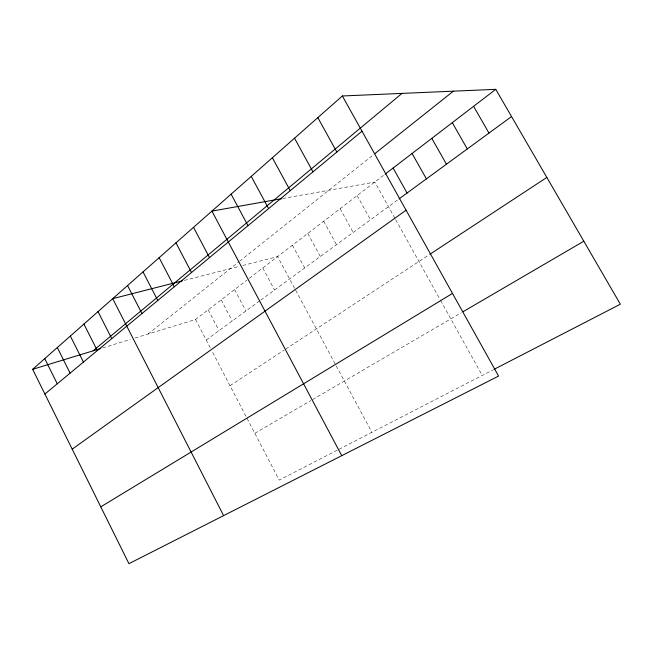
<?xml version="1.0" encoding="UTF-8"?>
<svg xmlns="http://www.w3.org/2000/svg" width="653" height="653" viewBox="0 0 653 653"><rect width="100%" height="100%" fill="white"/><g stroke="black" fill="none" stroke-linecap="round" stroke-linejoin="round"><path stroke-width="0.49" stroke-dasharray="3.27 2.45" d="M148.06 334.034L238.867 261.796M239.659 261.176L373.981 154.328M135.089 338.001L195.549 319.513L246.916 280.129M249.258 278.333L384.348 174.751M206.226 340.009L259.992 300.666M260.8 300.07L398.167 199.54M230.011 385.67L284.071 350.13M285.696 349.069L429.013 254.866M254.825 433.298L310.852 400.591M312.534 399.612L461.287 312.754M337.193 450.227L279.215 480.126L211.801 350.71M338.931 449.329L493.105 369.827M102.603 347.935L130.461 339.413M184.317 280.398L238.908 266.473M242.777 265.485L277.59 256.613L295.213 289.45M282.651 198.504L374.806 182.073L395.196 218.771M395.677 219.637L440.13 299.645M440.612 300.519L482.24 375.434M357.158 195.598L370.512 219.783M340.131 208.658L353.191 232.46M323.692 221.261L336.475 244.695M307.8 233.448L320.321 256.515M292.446 245.218L304.706 267.942M295.678 290.324L371.884 432.335M262.784 267.967L274.554 290.014M234.598 289.573L245.903 310.975M221.171 299.874L232.256 320.958M208.16 309.84L219.041 330.638M195.549 319.513L211.335 349.82"/><path stroke-width="0.98" d="M342.36 95.983L498.582 376.071L128.935 563.67L32.65 369.32L342.36 95.983L495.758 89.33L620.35 304.216L494.011 369.361M93.061 350.849L401.979 93.395M44.894 394.028L362.007 131.204M374.765 153.708L453.394 91.167M385.148 174.139L495.758 89.33M398.983 198.945L511.544 116.561M72.205 449.166L406.068 210.209M429.854 254.311L546.83 177.42M100.782 506.842L452.488 293.442M463.034 311.734L583.823 241.21M32.65 369.32L100.701 348.514M182.383 280.888L112.716 298.658L223.604 515.625M281.696 198.675L211.907 211.115L341.739 455.672M473.588 106.325L488.983 133.081M452.284 122.658L467.295 148.949M431.804 138.371L446.448 164.205M412.084 153.479L426.393 178.889M393.098 168.041L407.072 193.027M317.831 117.63L336.858 152.051M294.527 138.191L312.967 171.845M272.366 157.757L290.25 190.676M251.25 176.383L268.62 208.609M231.121 194.153L247.993 225.701M193.541 227.326L209.499 257.6M175.967 242.826L191.517 272.513M159.144 257.674L174.294 286.781M143.023 271.901L157.789 300.462M127.564 285.557L141.962 313.579M98.023 311.62L111.745 338.621M83.919 324.076L97.313 350.579M70.353 336.042L83.445 362.08M57.309 347.559L70.108 373.132M44.747 358.644L57.26 383.776"/></g></svg>
